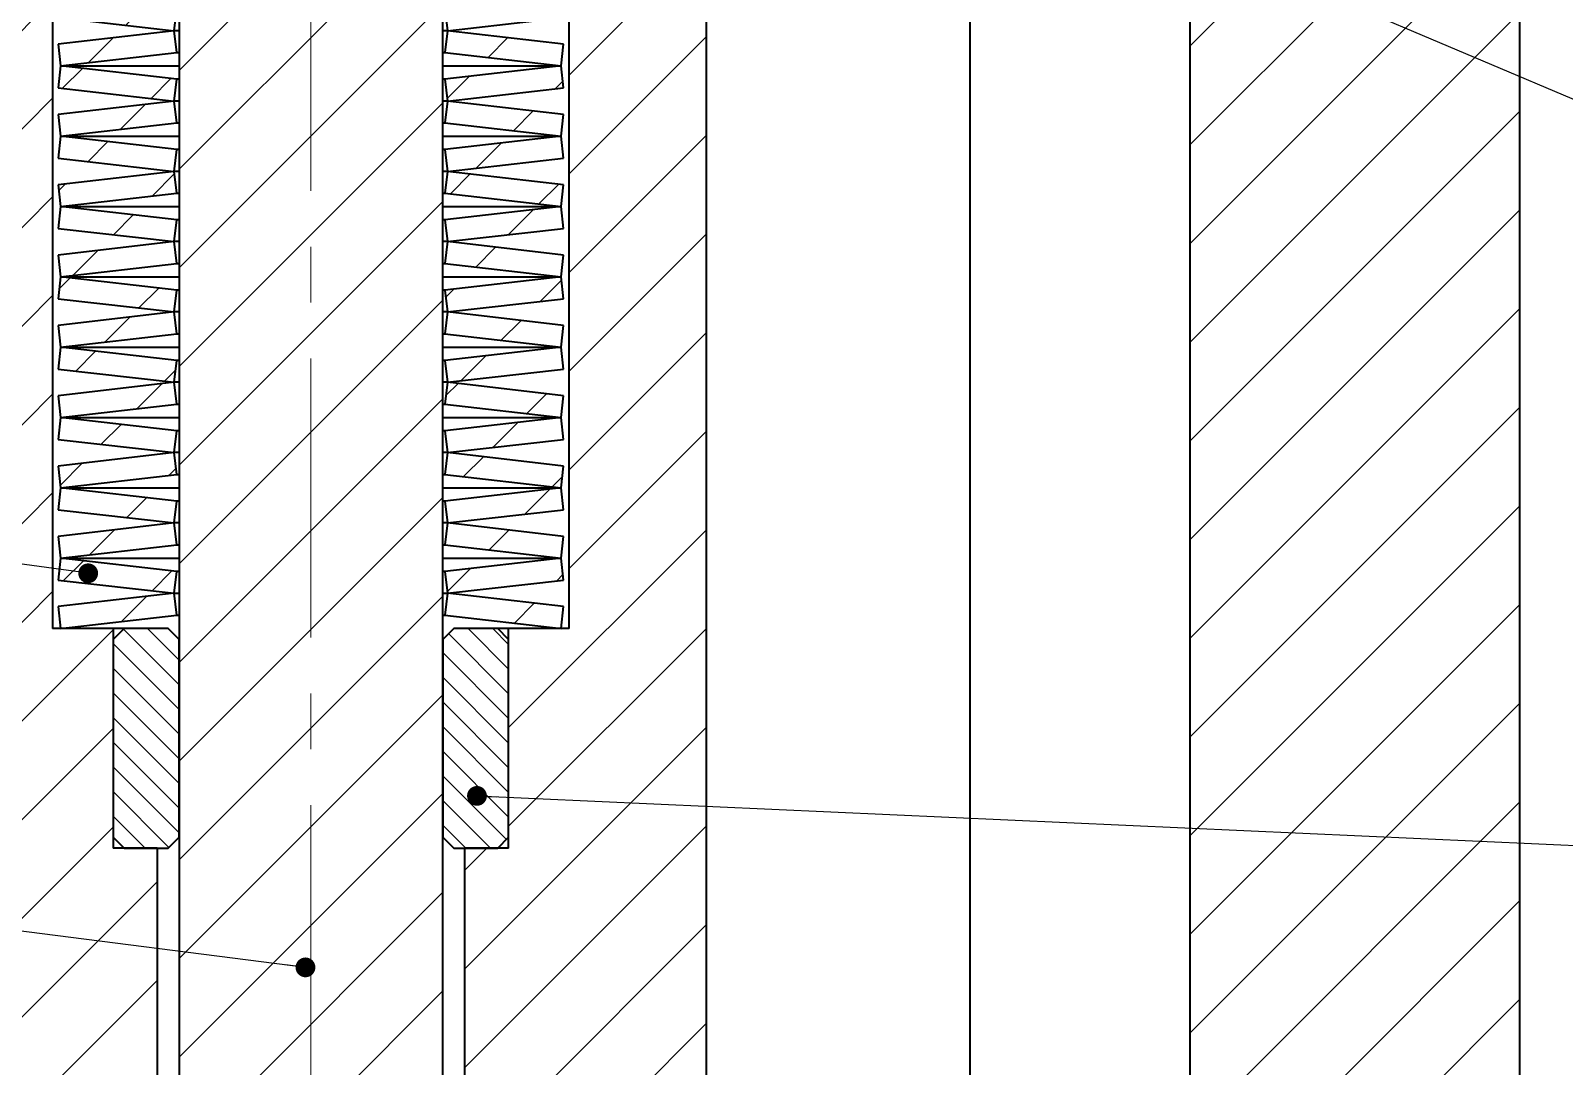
# Model space of a CAD drawing. Header units: millimetres. Extents: x 0 to 1189, y 0 to 841.
# Drawn here: x 720 to 789.8, y 591.7 to 638.8 of the extents above; entities that cross this region are included whole.
import ezdxf

# ---------------------------------------------------------------- set-up
doc = ezdxf.new("R2010")
doc.units = ezdxf.units.MM
doc.linetypes.add('CENTERX2', pattern=[20.32, 12.7, -2.54, 2.54, -2.54])
doc.dimstyles.new('SLDDIMSTYLE0', dxfattribs={"dimtxt": 0, "dimasz": 0.9, "dimexe": 0, "dimexo": 0.0625, "dimgap": 0, "dimtad": 0, "dimtih": 1, "dimtoh": 1, "dimdec": 0, "dimrnd": 1e-09, "dimzin": 0, "dimdsep": 46, "dimtxsty": 'Standard', "dimblk1": 'DOT', "dimblk2": 'DOT', "dimsah": 1, "dimcen": 0.09, "dimadec": 0, "dimazin": 0, "dimtfac": 0.9, "dimtdec": 0, "dimtofl": 0, "dimtmove": 0, "dimatfit": 3, "dimldrblk": 'DOT', "dimfxl": 1, "dimfrac": 2, "dimtolj": 1, "dimtzin": 0, "dimarcsym": 0})

# ---------------------------------------------------------------- blocks, each defined once
blk = doc.blocks.new('_DOT')
at = {"color": 0, "linetype": 'ByBlock', "lineweight": -2}
blk.add_line((-0.5, 0), (-1, 0), dxfattribs=at)
at = {"color": 0, "linetype": 'ByBlock', "const_width": 0.5}
blk.add_lwpolyline([(-0.25, 0, 1), (0.25, 0, 1)], format="xyb", close=True, dxfattribs=at)

msp = doc.modelspace()

# ---------------------------------------------------------------- hatches: boundary and pattern name
at = {"linetype": 'Continuous', "lineweight": 0}
h = msp.add_hatch(dxfattribs=at)
h.set_pattern_fill('ANSI31', style=0)
h.paths.add_polyline_path([(721.035, 694.842), (720.285, 695.592), (718.148, 695.592), (717.785, 694.592), (717.785, 683.092), (719.785, 683.092), (719.785, 665.092), (717.785, 665.092), (717.785, 651.592), (714.785, 651.592), (714.785, 560.292), (725.785, 560.292), (725.785, 601.592), (723.785, 601.592), (723.785, 611.592), (721.035, 611.592)], flags=0)
h = msp.add_hatch(dxfattribs=at)
h.set_pattern_fill('ANSI31', style=0)
h.paths.add_polyline_path([(744.535, 611.592), (741.785, 611.592), (741.785, 601.592), (739.785, 601.592), (739.785, 560.292), (750.785, 560.292), (750.785, 651.592), (747.785, 651.592), (747.785, 665.092), (745.785, 665.092), (745.785, 683.092), (747.785, 683.092), (747.785, 694.592), (747.421, 695.592), (745.285, 695.592), (744.535, 694.842)], flags=0)
h = msp.add_hatch(dxfattribs=at)
h.set_pattern_fill('ANSI31', style=0)
edge = h.paths.add_edge_path(flags=0)
edge.add_line((732.785, 660.499), (729.385, 662.542))
edge.add_line((729.385, 662.542), (729.385, 684.792))
edge.add_line((729.385, 684.792), (727.285, 684.792))
edge.add_line((727.285, 684.792), (726.785, 684.292))
edge.add_line((726.785, 684.292), (726.785, 571.792))
edge.add_line((726.785, 571.792), (731.285, 571.792))
edge.add_line((731.285, 571.792), (731.285, 572.292))
edge.add_line((731.285, 572.292), (732.785, 573.193))
edge.add_line((732.785, 573.193), (734.285, 572.292))
edge.add_line((734.285, 572.292), (734.285, 571.042))
edge.add_ellipse((732.785, 570.292), major_axis=(1.732, 0), ratio=0.866025, start_angle=-26.56505, end_angle=26.56505, ccw=False)
edge.add_line((734.285, 569.542), (734.285, 526.792))
edge.add_line((734.285, 526.792), (735.285, 525.792))
edge.add_line((735.285, 525.792), (738.335, 525.792))
edge.add_line((738.335, 525.792), (738.335, 519.276))
edge.add_arc((738.785, 516.792), 2.525, 90, 100.26597, ccw=False)
edge.add_line((738.785, 519.317), (741.045, 519.317))
edge.add_line((741.045, 519.317), (741.285, 519.465))
edge.add_line((741.285, 519.465), (741.285, 536.792))
edge.add_line((741.285, 536.792), (740.785, 537.292))
edge.add_line((740.785, 537.292), (738.785, 537.292))
edge.add_line((738.785, 537.292), (738.785, 684.292))
edge.add_line((738.785, 684.292), (738.285, 684.792))
edge.add_line((738.285, 684.792), (736.185, 684.792))
edge.add_line((736.185, 684.792), (736.185, 662.542))
edge.add_line((736.185, 662.542), (732.785, 660.499))
h = msp.add_hatch(dxfattribs=at)
h.set_pattern_fill('ANSI31', style=0)
h.paths.add_polyline_path([(772.785, 651.592), (772.785, 560.892), (787.785, 560.892), (787.785, 651.592)], flags=0)
h = msp.add_hatch(dxfattribs=at)
h.set_pattern_fill('ANSI31', style=0)
h.paths.add_polyline_path([(721.285, 639.398), (726.571, 638.792), (726.685, 639.785), (721.399, 640.392)], flags=0)
h = msp.add_hatch(dxfattribs=at)
h.set_pattern_fill('ANSI31', style=0)
h.paths.add_polyline_path([(738.999, 638.792), (744.285, 639.398), (744.171, 640.392), (738.885, 639.785)], flags=0)
h = msp.add_hatch(dxfattribs=at)
h.set_pattern_fill('ANSI31', style=0)
h.paths.add_polyline_path([(726.571, 638.792), (721.285, 638.185), (721.399, 637.192), (726.685, 637.798)], flags=0)
h = msp.add_hatch(dxfattribs=at)
h.set_pattern_fill('ANSI31', style=0)
h.paths.add_polyline_path([(744.285, 638.185), (738.999, 638.792), (738.885, 637.798), (744.171, 637.192)], flags=0)
h = msp.add_hatch(dxfattribs=at)
h.set_pattern_fill('ANSI31', style=0)
h.paths.add_polyline_path([(721.285, 636.198), (726.571, 635.592), (726.685, 636.585), (721.399, 637.192)], flags=0)
h = msp.add_hatch(dxfattribs=at)
h.set_pattern_fill('ANSI31', style=0)
h.paths.add_polyline_path([(738.999, 635.592), (744.285, 636.198), (744.171, 637.192), (738.885, 636.585)], flags=0)
h = msp.add_hatch(dxfattribs=at)
h.set_pattern_fill('ANSI31', style=0)
h.paths.add_polyline_path([(726.571, 635.592), (721.285, 634.985), (721.399, 633.992), (726.685, 634.598)], flags=0)
h = msp.add_hatch(dxfattribs=at)
h.set_pattern_fill('ANSI31', style=0)
h.paths.add_polyline_path([(744.285, 634.985), (738.999, 635.592), (738.885, 634.598), (744.171, 633.992)], flags=0)
h = msp.add_hatch(dxfattribs=at)
h.set_pattern_fill('ANSI31', style=0)
h.paths.add_polyline_path([(721.285, 632.998), (726.571, 632.392), (726.685, 633.385), (721.399, 633.992)], flags=0)
h = msp.add_hatch(dxfattribs=at)
h.set_pattern_fill('ANSI31', style=0)
h.paths.add_polyline_path([(738.999, 632.392), (744.285, 632.998), (744.171, 633.992), (738.885, 633.385)], flags=0)
h = msp.add_hatch(dxfattribs=at)
h.set_pattern_fill('ANSI31', style=0)
h.paths.add_polyline_path([(726.571, 632.392), (721.285, 631.785), (721.399, 630.792), (726.685, 631.398)], flags=0)
h = msp.add_hatch(dxfattribs=at)
h.set_pattern_fill('ANSI31', style=0)
h.paths.add_polyline_path([(744.285, 631.785), (738.999, 632.392), (738.885, 631.398), (744.171, 630.792)], flags=0)
h = msp.add_hatch(dxfattribs=at)
h.set_pattern_fill('ANSI31', style=0)
h.paths.add_polyline_path([(721.285, 629.798), (726.571, 629.192), (726.685, 630.185), (721.399, 630.792)], flags=0)
h = msp.add_hatch(dxfattribs=at)
h.set_pattern_fill('ANSI31', style=0)
h.paths.add_polyline_path([(738.999, 629.192), (744.285, 629.798), (744.171, 630.792), (738.885, 630.185)], flags=0)
h = msp.add_hatch(dxfattribs=at)
h.set_pattern_fill('ANSI31', style=0)
h.paths.add_polyline_path([(726.571, 629.192), (721.285, 628.585), (721.399, 627.592), (726.685, 628.198)], flags=0)
h = msp.add_hatch(dxfattribs=at)
h.set_pattern_fill('ANSI31', style=0)
h.paths.add_polyline_path([(744.285, 628.585), (738.999, 629.192), (738.885, 628.198), (744.171, 627.592)], flags=0)
h = msp.add_hatch(dxfattribs=at)
h.set_pattern_fill('ANSI31', style=0)
h.paths.add_polyline_path([(721.285, 626.598), (726.571, 625.992), (726.685, 626.985), (721.399, 627.592)], flags=0)
h = msp.add_hatch(dxfattribs=at)
h.set_pattern_fill('ANSI31', style=0)
h.paths.add_polyline_path([(738.999, 625.992), (744.285, 626.598), (744.171, 627.592), (738.885, 626.985)], flags=0)
h = msp.add_hatch(dxfattribs=at)
h.set_pattern_fill('ANSI31', style=0)
h.paths.add_polyline_path([(726.571, 625.992), (721.285, 625.385), (721.399, 624.392), (726.685, 624.998)], flags=0)
h = msp.add_hatch(dxfattribs=at)
h.set_pattern_fill('ANSI31', style=0)
h.paths.add_polyline_path([(744.285, 625.385), (738.999, 625.992), (738.885, 624.998), (744.171, 624.392)], flags=0)
h = msp.add_hatch(dxfattribs=at)
h.set_pattern_fill('ANSI31', style=0)
h.paths.add_polyline_path([(721.285, 623.398), (726.571, 622.792), (726.685, 623.785), (721.399, 624.392)], flags=0)
h = msp.add_hatch(dxfattribs=at)
h.set_pattern_fill('ANSI31', style=0)
h.paths.add_polyline_path([(738.999, 622.792), (744.285, 623.398), (744.171, 624.392), (738.885, 623.785)], flags=0)
h = msp.add_hatch(dxfattribs=at)
h.set_pattern_fill('ANSI31', style=0)
h.paths.add_polyline_path([(726.571, 622.792), (721.285, 622.185), (721.399, 621.192), (726.685, 621.798)], flags=0)
h = msp.add_hatch(dxfattribs=at)
h.set_pattern_fill('ANSI31', style=0)
h.paths.add_polyline_path([(744.285, 622.185), (738.999, 622.792), (738.885, 621.798), (744.171, 621.192)], flags=0)
h = msp.add_hatch(dxfattribs=at)
h.set_pattern_fill('ANSI31', style=0)
h.paths.add_polyline_path([(721.285, 620.198), (726.571, 619.592), (726.685, 620.585), (721.399, 621.192)], flags=0)
h = msp.add_hatch(dxfattribs=at)
h.set_pattern_fill('ANSI31', style=0)
h.paths.add_polyline_path([(738.999, 619.592), (744.285, 620.198), (744.171, 621.192), (738.885, 620.585)], flags=0)
h = msp.add_hatch(dxfattribs=at)
h.set_pattern_fill('ANSI31', style=0)
h.paths.add_polyline_path([(726.571, 619.592), (721.285, 618.985), (721.399, 617.992), (726.685, 618.598)], flags=0)
h = msp.add_hatch(dxfattribs=at)
h.set_pattern_fill('ANSI31', style=0)
h.paths.add_polyline_path([(744.285, 618.985), (738.999, 619.592), (738.885, 618.598), (744.171, 617.992)], flags=0)
h = msp.add_hatch(dxfattribs=at)
h.set_pattern_fill('ANSI31', style=0)
h.paths.add_polyline_path([(721.285, 616.998), (726.571, 616.392), (726.685, 617.385), (721.399, 617.992)], flags=0)
h = msp.add_hatch(dxfattribs=at)
h.set_pattern_fill('ANSI31', style=0)
h.paths.add_polyline_path([(738.999, 616.392), (744.285, 616.998), (744.171, 617.992), (738.885, 617.385)], flags=0)
h = msp.add_hatch(dxfattribs=at)
h.set_pattern_fill('ANSI31', style=0)
h.paths.add_polyline_path([(726.571, 616.392), (721.285, 615.785), (721.399, 614.792), (726.685, 615.398)], flags=0)
h = msp.add_hatch(dxfattribs=at)
h.set_pattern_fill('ANSI31', style=0)
h.paths.add_polyline_path([(744.285, 615.785), (738.999, 616.392), (738.885, 615.398), (744.171, 614.792)], flags=0)
h = msp.add_hatch(dxfattribs=at)
h.set_pattern_fill('ANSI31', style=0)
h.paths.add_polyline_path([(721.285, 613.798), (726.571, 613.192), (726.685, 614.185), (721.399, 614.792)], flags=0)
h = msp.add_hatch(dxfattribs=at)
h.set_pattern_fill('ANSI31', style=0)
h.paths.add_polyline_path([(738.999, 613.192), (744.285, 613.798), (744.171, 614.792), (738.885, 614.185)], flags=0)
h = msp.add_hatch(dxfattribs=at)
h.set_pattern_fill('ANSI31', style=0)
h.paths.add_polyline_path([(726.571, 613.192), (721.285, 612.585), (721.399, 611.592), (726.685, 612.198)], flags=0)
h = msp.add_hatch(dxfattribs=at)
h.set_pattern_fill('ANSI31', style=0)
h.paths.add_polyline_path([(744.285, 612.585), (738.999, 613.192), (738.885, 612.198), (744.171, 611.592)], flags=0)
h = msp.add_hatch(dxfattribs=at)
h.set_pattern_fill('ANSI31', scale=0.25, angle=90, style=0)
h.paths.add_polyline_path([(726.785, 611.092), (726.285, 611.592), (724.285, 611.592), (723.785, 611.092), (723.785, 602.092), (724.285, 601.592), (726.285, 601.592), (726.785, 602.092)], flags=0)
h = msp.add_hatch(dxfattribs=at)
h.set_pattern_fill('ANSI31', scale=0.25, angle=90, style=0)
h.paths.add_polyline_path([(739.285, 611.592), (738.785, 611.092), (738.785, 602.092), (739.285, 601.592), (741.285, 601.592), (741.785, 602.092), (741.785, 611.092), (741.285, 611.592)], flags=0)

# ---------------------------------------------------------------- linework, layer by layer
at = {"color": 7, "linetype": 'CENTERX2', "lineweight": 0}
msp.add_line((732.785, 347.018), (732.785, 729.014), dxfattribs=at)
at = {"color": 7, "linetype": 'Continuous', "lineweight": 40}
for p, q in [((721.035, 694.842), (721.035, 611.592)), ((744.535, 611.592), (744.535, 694.842)), ((726.785, 684.292), (726.785, 571.792)), ((738.785, 537.292), (738.785, 684.292)), ((750.785, 560.292), (750.785, 651.592)), ((772.785, 651.592), (772.785, 560.892)), ((787.785, 651.592), (787.785, 560.892)), ((721.285, 639.398), (726.571, 638.792)), ((726.571, 638.792), (726.685, 639.785)), ((738.885, 639.785), (738.999, 638.792)), ((738.999, 638.792), (744.285, 639.398)), ((726.571, 638.792), (721.285, 638.185)), ((726.785, 638.792), (726.571, 638.792)), ((726.685, 637.798), (726.571, 638.792)), ((738.999, 638.792), (738.785, 638.792)), ((738.999, 638.792), (738.885, 637.798)), ((744.285, 638.185), (738.999, 638.792)), ((721.285, 638.185), (721.399, 637.192)), ((744.171, 637.192), (744.285, 638.185)), ((721.399, 637.192), (721.285, 636.198)), ((721.399, 637.192), (726.685, 637.798)), ((721.399, 637.192), (726.785, 637.192)), ((726.685, 636.585), (721.399, 637.192)), ((726.685, 637.798), (726.785, 637.798)), ((738.785, 637.798), (738.885, 637.798)), ((738.785, 637.192), (744.171, 637.192)), ((738.885, 637.798), (744.171, 637.192)), ((744.171, 637.192), (738.885, 636.585)), ((744.285, 636.198), (744.171, 637.192)), ((726.571, 635.592), (726.685, 636.585)), ((726.785, 636.585), (726.685, 636.585)), ((738.885, 636.585), (738.785, 636.585)), ((738.885, 636.585), (738.999, 635.592)), ((721.285, 636.198), (726.571, 635.592)), ((738.999, 635.592), (744.285, 636.198)), ((726.571, 635.592), (721.285, 634.985)), ((726.785, 635.592), (726.571, 635.592)), ((726.685, 634.598), (726.571, 635.592)), ((738.999, 635.592), (738.785, 635.592)), ((738.999, 635.592), (738.885, 634.598)), ((744.285, 634.985), (738.999, 635.592)), ((721.285, 634.985), (721.399, 633.992)), ((721.399, 633.992), (726.685, 634.598)), ((726.685, 634.598), (726.785, 634.598)), ((738.785, 634.598), (738.885, 634.598)), ((738.885, 634.598), (744.171, 633.992)), ((744.171, 633.992), (744.285, 634.985)), ((721.399, 633.992), (721.285, 632.998)), ((721.399, 633.992), (726.785, 633.992)), ((726.685, 633.385), (721.399, 633.992)), ((738.785, 633.992), (744.171, 633.992)), ((744.171, 633.992), (738.885, 633.385)), ((744.285, 632.998), (744.171, 633.992)), ((721.285, 632.998), (726.571, 632.392)), ((726.571, 632.392), (726.685, 633.385)), ((726.785, 633.385), (726.685, 633.385)), ((738.885, 633.385), (738.785, 633.385)), ((738.885, 633.385), (738.999, 632.392)), ((738.999, 632.392), (744.285, 632.998)), ((726.571, 632.392), (721.285, 631.785)), ((726.785, 632.392), (726.571, 632.392)), ((726.685, 631.398), (726.571, 632.392)), ((738.999, 632.392), (738.785, 632.392)), ((738.999, 632.392), (738.885, 631.398)), ((744.285, 631.785), (738.999, 632.392)), ((721.285, 631.785), (721.399, 630.792)), ((744.171, 630.792), (744.285, 631.785)), ((721.399, 630.792), (726.685, 631.398)), ((726.685, 631.398), (726.785, 631.398)), ((738.785, 631.398), (738.885, 631.398)), ((738.885, 631.398), (744.171, 630.792)), ((721.399, 630.792), (721.285, 629.798)), ((721.399, 630.792), (726.785, 630.792)), ((726.685, 630.185), (721.399, 630.792)), ((738.785, 630.792), (744.171, 630.792)), ((744.171, 630.792), (738.885, 630.185)), ((744.285, 629.798), (744.171, 630.792)), ((721.285, 629.798), (726.571, 629.192)), ((726.571, 629.192), (726.685, 630.185)), ((726.785, 630.185), (726.685, 630.185)), ((738.885, 630.185), (738.785, 630.185)), ((738.885, 630.185), (738.999, 629.192)), ((738.999, 629.192), (744.285, 629.798)), ((726.571, 629.192), (721.285, 628.585)), ((726.785, 629.192), (726.571, 629.192)), ((726.685, 628.198), (726.571, 629.192)), ((738.999, 629.192), (738.785, 629.192)), ((738.999, 629.192), (738.885, 628.198)), ((744.285, 628.585), (738.999, 629.192)), ((721.285, 628.585), (721.399, 627.592)), ((721.399, 627.592), (726.685, 628.198)), ((726.685, 628.198), (726.785, 628.198)), ((738.785, 628.198), (738.885, 628.198)), ((738.885, 628.198), (744.171, 627.592)), ((744.171, 627.592), (744.285, 628.585)), ((721.399, 627.592), (721.285, 626.598)), ((721.399, 627.592), (726.785, 627.592)), ((726.685, 626.985), (721.399, 627.592)), ((738.785, 627.592), (744.171, 627.592)), ((744.171, 627.592), (738.885, 626.985)), ((744.285, 626.598), (744.171, 627.592)), ((726.571, 625.992), (726.685, 626.985)), ((726.785, 626.985), (726.685, 626.985)), ((738.885, 626.985), (738.785, 626.985)), ((738.885, 626.985), (738.999, 625.992)), ((721.285, 626.598), (726.571, 625.992)), ((738.999, 625.992), (744.285, 626.598)), ((726.571, 625.992), (721.285, 625.385)), ((721.285, 625.385), (721.399, 624.392)), ((726.785, 625.992), (726.571, 625.992)), ((726.685, 624.998), (726.571, 625.992)), ((738.999, 625.992), (738.785, 625.992)), ((738.999, 625.992), (738.885, 624.998)), ((744.285, 625.385), (738.999, 625.992)), ((744.171, 624.392), (744.285, 625.385)), ((721.399, 624.392), (726.685, 624.998)), ((726.685, 624.998), (726.785, 624.998)), ((738.785, 624.998), (738.885, 624.998)), ((738.885, 624.998), (744.171, 624.392)), ((721.399, 624.392), (721.285, 623.398)), ((721.399, 624.392), (726.785, 624.392)), ((726.685, 623.785), (721.399, 624.392)), ((738.785, 624.392), (744.171, 624.392)), ((744.171, 624.392), (738.885, 623.785)), ((744.285, 623.398), (744.171, 624.392)), ((721.285, 623.398), (726.571, 622.792)), ((726.571, 622.792), (726.685, 623.785)), ((726.785, 623.785), (726.685, 623.785)), ((738.885, 623.785), (738.785, 623.785)), ((738.885, 623.785), (738.999, 622.792)), ((738.999, 622.792), (744.285, 623.398)), ((726.571, 622.792), (721.285, 622.185)), ((726.785, 622.792), (726.571, 622.792)), ((726.685, 621.798), (726.571, 622.792)), ((738.999, 622.792), (738.785, 622.792)), ((738.999, 622.792), (738.885, 621.798)), ((744.285, 622.185), (738.999, 622.792)), ((721.285, 622.185), (721.399, 621.192)), ((744.171, 621.192), (744.285, 622.185)), ((721.399, 621.192), (721.285, 620.198)), ((721.399, 621.192), (726.685, 621.798)), ((721.399, 621.192), (726.785, 621.192)), ((726.685, 620.585), (721.399, 621.192)), ((726.685, 621.798), (726.785, 621.798)), ((738.785, 621.798), (738.885, 621.798)), ((738.785, 621.192), (744.171, 621.192)), ((738.885, 621.798), (744.171, 621.192)), ((744.171, 621.192), (738.885, 620.585)), ((744.285, 620.198), (744.171, 621.192)), ((726.571, 619.592), (726.685, 620.585)), ((726.785, 620.585), (726.685, 620.585)), ((738.885, 620.585), (738.785, 620.585)), ((738.885, 620.585), (738.999, 619.592)), ((721.285, 620.198), (726.571, 619.592)), ((738.999, 619.592), (744.285, 620.198)), ((726.571, 619.592), (721.285, 618.985)), ((726.785, 619.592), (726.571, 619.592)), ((726.685, 618.598), (726.571, 619.592)), ((738.999, 619.592), (738.785, 619.592)), ((738.999, 619.592), (738.885, 618.598)), ((744.285, 618.985), (738.999, 619.592)), ((721.285, 618.985), (721.399, 617.992)), ((721.399, 617.992), (726.685, 618.598)), ((726.685, 618.598), (726.785, 618.598)), ((738.785, 618.598), (738.885, 618.598)), ((738.885, 618.598), (744.171, 617.992)), ((744.171, 617.992), (744.285, 618.985)), ((721.399, 617.992), (721.285, 616.998)), ((721.399, 617.992), (726.785, 617.992)), ((726.685, 617.385), (721.399, 617.992)), ((738.785, 617.992), (744.171, 617.992)), ((744.171, 617.992), (738.885, 617.385)), ((744.285, 616.998), (744.171, 617.992)), ((721.285, 616.998), (726.571, 616.392)), ((726.571, 616.392), (726.685, 617.385)), ((726.785, 617.385), (726.685, 617.385)), ((738.885, 617.385), (738.785, 617.385)), ((738.885, 617.385), (738.999, 616.392)), ((738.999, 616.392), (744.285, 616.998)), ((726.571, 616.392), (721.285, 615.785)), ((726.785, 616.392), (726.571, 616.392)), ((726.685, 615.398), (726.571, 616.392)), ((738.999, 616.392), (738.785, 616.392)), ((738.999, 616.392), (738.885, 615.398)), ((744.285, 615.785), (738.999, 616.392)), ((721.285, 615.785), (721.399, 614.792)), ((744.171, 614.792), (744.285, 615.785)), ((721.399, 614.792), (726.685, 615.398)), ((726.685, 615.398), (726.785, 615.398)), ((738.785, 615.398), (738.885, 615.398)), ((738.885, 615.398), (744.171, 614.792)), ((721.399, 614.792), (721.285, 613.798)), ((721.399, 614.792), (726.785, 614.792)), ((726.685, 614.185), (721.399, 614.792)), ((726.571, 613.192), (726.685, 614.185)), ((726.785, 614.185), (726.685, 614.185)), ((738.785, 614.792), (744.171, 614.792)), ((738.885, 614.185), (738.785, 614.185)), ((744.171, 614.792), (738.885, 614.185)), ((738.885, 614.185), (738.999, 613.192)), ((744.285, 613.798), (744.171, 614.792)), ((721.285, 613.798), (726.571, 613.192)), ((738.999, 613.192), (744.285, 613.798)), ((726.571, 613.192), (721.285, 612.585)), ((726.571, 613.192), (726.785, 613.192)), ((726.685, 612.198), (726.571, 613.192)), ((738.785, 613.192), (738.999, 613.192)), ((738.999, 613.192), (738.885, 612.198)), ((744.285, 612.585), (738.999, 613.192)), ((721.285, 612.585), (721.399, 611.592)), ((721.399, 611.592), (726.685, 612.198)), ((726.685, 612.198), (726.785, 612.198)), ((738.785, 612.198), (738.885, 612.198)), ((738.885, 612.198), (744.171, 611.592)), ((744.171, 611.592), (744.285, 612.585)), ((723.785, 611.592), (721.035, 611.592)), ((724.285, 611.592), (723.785, 611.092)), ((723.785, 611.592), (723.785, 601.592)), ((724.285, 611.592), (723.785, 611.592)), ((726.285, 611.592), (724.285, 611.592)), ((726.785, 611.092), (726.285, 611.592)), ((739.285, 611.592), (738.785, 611.092)), ((741.285, 611.592), (739.285, 611.592)), ((741.785, 611.092), (741.285, 611.592)), ((741.785, 611.592), (741.285, 611.592)), ((741.785, 601.592), (741.785, 611.592)), ((744.535, 611.592), (741.785, 611.592)), ((723.785, 611.092), (723.785, 602.092)), ((726.785, 602.092), (726.785, 611.092)), ((738.785, 611.092), (738.785, 602.092)), ((741.785, 602.092), (741.785, 611.092)), ((723.785, 602.092), (724.285, 601.592)), ((725.785, 601.592), (723.785, 601.592)), ((724.285, 601.592), (726.285, 601.592)), ((725.785, 601.592), (725.785, 560.292)), ((726.285, 601.592), (726.785, 602.092)), ((738.785, 602.092), (739.285, 601.592)), ((739.285, 601.592), (741.285, 601.592)), ((739.785, 560.292), (739.785, 601.592)), ((741.785, 601.592), (739.785, 601.592)), ((741.285, 601.592), (741.785, 602.092))]:
    msp.add_line(p, q, dxfattribs=at)
at = {"color": 8, "linetype": 'Continuous', "lineweight": 40}
msp.add_line((762.785, 566.292), (762.785, 645.592), dxfattribs=at)

# ---------------------------------------------------------------- leaders
at = {"color": 7, "linetype": 'Continuous', "lineweight": 0}
for points in [[(755.558, 650.361), (815.69, 624.902), (826.879, 624.902)], [(722.652, 614.103), (647.047, 624.511), (635.858, 624.511)], [(732.539, 596.173), (645.372, 607.277), (639.521, 607.277)], [(740.343, 603.975), (815.69, 600.564), (826.879, 600.564)], [(740.114, 548.292), (815.69, 600.564), (826.879, 600.564)]]:
    msp.add_leader(points, dimstyle='SLDDIMSTYLE0', dxfattribs=at)

doc.saveas('drawing.dxf')
